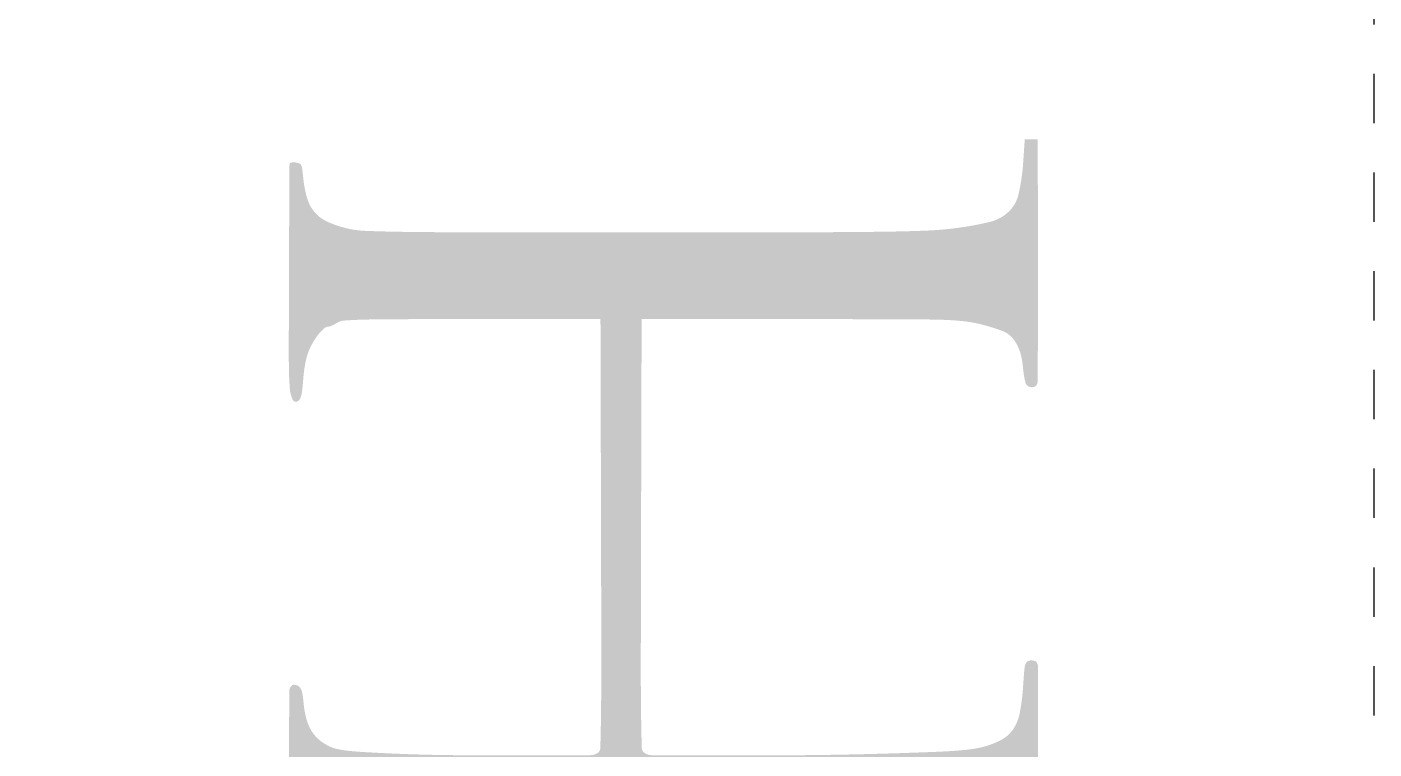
# Model space of a CAD drawing. Header units: inches. Extents: x 1062 to 6528, y -11616 to 5280.
# Drawn here: x 4824 to 4858.42, y -10976.79 to -10958.35 of the extents above; entities that cross this region are included whole.
import ezdxf
from ezdxf.enums import TextEntityAlignment as Align

# ---------------------------------------------------------------- set-up
doc = ezdxf.new("R2010")
doc.units = ezdxf.units.IN
doc.header["$LTSCALE"] = 24
doc.header["$MEASUREMENT"] = 0
doc.linetypes.add('DASH', pattern=[0.1236, 0.0618, -0.0618])
doc.linetypes.add('HIDDEN', pattern=[0.375, 0.25, -0.125])
doc.layers.get('Defpoints').update_dxf_attribs({"color": 3, "linetype": 'HIDDEN'})
doc.layers.add('TB', color=5, linetype='CONTINUOUS')
doc.styles.add('ROMANT', font='times.ttf')

# ---------------------------------------------------------------- blocks, each defined once
blk = doc.blocks.new('CAMDEN LOGO')
at = {"layer": 'TB', "true_color": 0xf59623}
h = blk.add_hatch(color=30, dxfattribs=at)
h.dxf.hatch_style = 1
edge = h.paths.add_edge_path()
edge.add_arc((-4.695248064838779, -7.967182480854916), 0.06985110827156368, 121.7175801026479, 153.2014425088115)
edge.add_arc((-4.552947313805817, -8.039059829001047), 0.2292746226011405, 153.2013168866128, 166.1932949424271)
edge.add_arc((-4.482849379453, -8.056286706658142), 0.3014583168401975, 166.193207237052, 177.7120964040838)
edge.add_arc((-4.436014939536108, -8.058157920980562), 0.3483301229215635, 177.712087766866, 188.0478797917068)
edge.add_arc((-4.587911185552002, -8.079634905933716), 0.1949230486518109, 188.0479078079122, 216.4689897759075)
edge.add_arc((-4.631217473367542, -8.111643626692882), 0.1410714677174855, 216.468986080278, 252.673205946307)
edge.add_arc((-4.463190334864521, -7.573056909696987), 0.7052600629567064, 252.6732280203013, 264.8643423617511)
edge.add_arc((-2.596780313239833, 13.19393009886662), 21.55594915906933, 264.8644007455362, 265.8927384950414)
edge.add_arc((-4.438412817912649, -12.45257931823173), 4.156597497450576, 75.68913812646088, 85.89272812150398, ccw=False)
edge.add_arc((-3.787015611511379, -9.899066293220898), 1.521308691758749, 54.08680407386521, 75.68911395372709, ccw=False)
edge.add_arc((-3.568538733785317, -9.597398426476701), 1.148836346574292, 28.46280076683172, 54.08679836214799, ccw=False)
edge.add_arc((-4.110566770537844, -9.891237814554273), 1.765388030221315, 9.889706382024713, 28.462734304412606, ccw=False)
edge.add_arc((-7.137259655376511, -10.41891819592755), 4.837735081584236, 0.8389103619462048, 9.889685663832495, ccw=False)
edge.add_arc((-1351.611102394013, -30.10696039374764), 1349.455722769528, 0.6691361473571078, 0.8389608067512881, ccw=False)
edge.add_arc((-504.1450514101507, -20.20895016401911), 501.9318716736336, 0.198358305947977, 0.6690997684219724, ccw=False)
edge.add_arc((-322.7955496007617, -19.58057160758446), 320.5812811985482, -0.46040922100212356, 0.1982612467721765, ccw=False)
edge.add_arc((-266.9595563752146, -20.02881749094755), 264.7434887670944, 358.9200145235967, 359.5394949830105, ccw=False)
edge.add_arc((-71.74845493754765, -23.70880119526979), 69.49770416582962, 357.2449076597782, 358.91997724181505, ccw=False)
edge.add_arc((-61.7805128428754, -24.1884876091323), 59.51822679182045, 355.82147331043996, 357.24491135308875, ccw=False)
edge.add_arc((-3.667133986943554, -28.43416969687243), 1.249962544092334, 332.93230669781275, 355.82142257330804, ccw=False)
edge.add_arc((-1.457149587385175, -29.56350515673282), 1.231857277569862, 152.9322535216101, 156.7097659196425)
edge.add_arc((-1.465236648185055, -29.56002468369419), 1.223053060144277, 156.709734438599, 160.507638563282)
edge.add_arc((-1.616251617733724, -29.50657105403016), 1.062856894300017, 160.5075918543405, 164.317868458035)
edge.add_arc((-2.464989910859913, -29.26828724868753), 0.1813037977088467, 164.3178103858067, 178.4149344053774)
edge.add_arc((-2.838090731273041, -29.25796321130244), 0.191939833102428, 325.2357157288925, 358.4150199195424, ccw=False)
edge.add_arc((-3.990054592904016, -28.45839184490526), 1.594200546545168, 318.2521438080158, 325.23571217394374, ccw=False)
edge.add_arc((-4.09114680341554, -28.36817216689005), 1.729696765406716, 310.9739461136429, 318.25218765191937, ccw=False)
edge.add_arc((-3.821321698097563, -28.67885624411016), 1.318199276594803, 302.05156162083085, 310.9739627788405, ccw=False)
edge.add_arc((-3.38218801905623, -29.38021121932658), 0.4907107936986562, 288.19049796503765, 302.05152721614047, ccw=False)
edge.add_arc((-3.780565747378205, -28.16786040058602), 1.76683748102997, 282.8478274964032, 288.19049306236826, ccw=False)
edge.add_arc((-3.901459570649422, -27.63778894647433), 2.31052035088149, 278.026276171949, 282.84780670762325, ccw=False)
edge.add_arc((-4.037936511360385, -26.66992283447755), 3.287961278048171, 274.3250539154793, 278.0262686509817, ccw=False)
edge.add_arc((-3.04601995001849, -39.78532701101969), 9.86489868390712, 94.32503502303837, 96.00170880112088)
edge.add_arc((-4.023000780989605, -30.49264217771523), 0.5209978413666494, 96.00169911500514, 110.2572684249454)
edge.add_arc((-4.151918510529867, -30.14333196760268), 0.1486574005337941, 110.257252766584, 143.2197440219338)
edge.add_arc((-4.074900431626702, -30.20090745191234), 0.2448172719527907, 143.2197472452519, 165.9107581978903)
edge.add_arc((-3.808332730298389, -30.26781244369548), 0.5196528906731732, 165.9106490106251, 172.9885519857173)
edge.add_arc((-3.918782357569398, -30.25422897385627), 0.4083711274892288, 172.9884905956834, 181.4680614494077)
edge.add_arc((-4.015850776107072, -30.25671697271432), 0.311270828748934, 181.4680028776012, 190.6887907904613)
edge.add_arc((-4.269979228841294, -30.30468359046446), 0.05265515461527921, 190.6887498026632, 225.0000665757756)
edge.add_arc((-4.201054208930145, -30.23575862401466), 0.150129814758159, 225.0000089222344, 269.8682980574239)
edge.add_arc((15.17821980822555, 8404.453469539618), 8434.861620551183, 269.868359267711, 269.8926526781335)
edge.add_arc((11.10989837366287, 6231.620379560661), 6262.024721900596, 269.8926286543024, 269.9251726568471)
edge.add_arc((2.932177986640454, -30.10949467004534), 0.2895076852843265, 269.9251305173356, 301.7174777964039)
edge.add_arc((3.044228394536731, -30.29079607831713), 0.07637511022664602, 301.7175029553474, 331.9097574233233)
edge.add_arc((2.909710094394541, -30.21899954543719), 0.2288543389979127, 331.9097824549181, 345.2332102736219)
edge.add_arc((2.84492636394134, -30.20192291048258), 0.2958509299020177, 345.2331726869786, 357.1088854897564)
edge.add_arc((2.810718031158103, -30.20019522792134), 0.3301028629683779, 357.1088713066604, 368.0479465168585)
edge.add_arc((2.965523050832417, -30.17830652089677), 0.1737580209951312, 8.047893821259931, 40.98232522240588)
edge.add_arc((2.972361897775045, -30.17236517911559), 0.1646988063664118, 40.98229221094277, 75.26402924282814)
edge.add_arc((2.762500092154369, -30.97027116819535), 0.9897418021363826, 75.26405212805871, 85.4733603452038)
edge.add_arc((-0.1156597816288922, -67.32518667141184), 37.45840897691971, 85.47342523478018, 86.21666348107351)
edge.add_arc((2.802836604694676, -23.19101070974378), 6.772158608999526, 259.5051242776472, 266.2166661142184, ccw=False)
edge.add_arc((1.81583526077975, -28.51905613561567), 1.353465065988132, 237.3663726086983, 259.5050980654472, ccw=False)
edge.add_arc((1.593078745127059, -28.86691978610841), 0.9403917255301254, 209.4053677378241, 237.3664062521585, ccw=False)
edge.add_arc((2.821846428335448, -28.17439045517571), 2.350876356249354, 195.298939013223, 209.4054240100391, ccw=False)
edge.add_arc((3.370905364055034, -28.02419563254918), 2.920107591898495, 188.2965993463781, 195.2989432368383, ccw=False)
edge.add_arc((6.942619749820551, -27.50335988105562), 6.529596964858093, 184.4597055957453, 188.2965600421191, ccw=False)
edge.add_arc((17.57951126074659, -26.67376273836808), 17.19879058172613, 182.2964511063292, 184.4596463160602, ccw=False)
edge.add_arc((151.3952180317165, -21.30746654967746), 151.1220541075191, 181.8591717958504, 182.2964526544597, ccw=False)
edge.add_arc((125.1084978011741, -22.16058907801246), 124.821493685708, 180.7729189591046, 181.8592388030548, ccw=False)
edge.add_arc((167.4886743402694, -21.58878967521062), 167.205527448901, 179.900442559438, 180.7729384747793, ccw=False)
edge.add_arc((861.9799796876796, -22.79618517801507), 861.6978823434451, 179.733096183363, 179.9003998298225, ccw=False)
edge.add_arc((0.675000890217234, -18.78389556180954), 0.3835582031468157, 143.665039366064, 179.7331279700509, ccw=False)
edge.add_arc((0.508130117883411, -18.66116000824283), 0.1764112244868082, 91.64918475155389, 143.6650266737234, ccw=False)
edge.add_arc((2.309110318404237, -81.21500892100751), 62.75618066704171, 90.81950106564318, 91.64914032903039, ccw=False)
edge.add_arc((2.830539825655251, -117.6730456301086), 99.21794597551872, 89.92725813017069, 90.81946350150889, ccw=False)
edge.add_arc((-0.8349179726365037, -3005.071099204988), 2986.618326139117, 89.85117589514431, 89.92726468754199, ccw=False)
edge.add_line((6.922726707358379, -18.46284819866955), (13.39808558704362, -18.4796624604536))
edge.add_line((13.39808558704226, -18.47966246045362), (13.39718730183085, -23.26296776353846))
edge.add_arc((-1800.03634849711, -22.92379513772218), 1813.433567517243, 359.88981830913144, 359.98928377612117, ccw=False)
edge.add_arc((-29.50865201190754, -26.32862366833226), 42.90259719267674, 358.4162454537529, 359.88987259406434, ccw=False)
edge.add_arc((5.057672589152389, -27.2843364535897), 8.323063023553, 354.07898900379223, 358.41622001795776, ccw=False)
edge.add_arc((9.586247786181048, -27.75399754592476), 3.770198556340067, 346.23848454267153, 354.0789873833568, ccw=False)
edge.add_arc((7.073646950717375, -27.13864361916117), 6.357054449792589, 343.94522051787925, 346.23857942991503, ccw=False)
edge.add_arc((7.479228226273335, -27.25536713719336), 5.935011145478629, 341.5306846867726, 343.9452686757367, ccw=False)
edge.add_arc((8.11122993612571, -27.46645707544778), 5.26868905873078, 339.1862377919622, 341.53069930702094, ccw=False)
edge.add_arc((12.39119178836336, -29.09343860675497), 0.6899182236905319, 328.6946987502506, 339.18624245973416, ccw=False)
edge.add_arc((12.34238449805071, -29.06375700593892), 0.7470422030218691, 309.67980356638884, 328.6946910468994, ccw=False)
edge.add_arc((12.11549053462841, -28.79026593828914), 1.102398692651533, 295.47423642220895, 309.6798078921308, ccw=False)
edge.add_arc((11.96008170142068, -28.46406598798595), 1.463727231539905, 283.2721329333249, 295.4742169382403, ccw=False)
edge.add_arc((11.72492953550955, -27.46714291348152), 2.488008519864546, 275.07068338173406, 283.27216540972574, ccw=False)
edge.add_arc((12.26458395807913, -33.54893822341174), 3.617682357315642, 95.07076504424305, 97.81487255781087)
edge.add_arc((12.13525641836623, -32.60663242238317), 2.66654312714113, 97.81490441367812, 101.2640790890451)
edge.add_arc((12.10720119497728, -32.46574842950875), 2.522892874832527, 101.2641756549533, 104.2917377017456)
edge.add_arc((11.520844051327, -30.16399108103602), 0.1476241340057298, 104.2917269100726, 128.2522307162309)
edge.add_arc((11.55619043662227, -30.20882387388505), 0.2047148186047923, 128.2522814594406, 157.5945600809253)
edge.add_arc((11.56757481311251, -30.21351721145763), 0.2170286906863569, 157.5946158197614, 185.6802813621375)
edge.add_arc((11.53209654620514, -30.21704590320755), 0.1813753726326971, 185.6803375718287, 216.9298365703331)
edge.add_arc((11.49295647000781, -30.24646475176243), 0.1324119759476968, 216.9299183612732, 256.4734377511284)
edge.add_arc((11.55550129258063, -29.98647661877087), 0.399817443595449, 256.473479163626, 269.6317600597678)
edge.add_arc((19.19033172288891, 1157.934571390851), 1188.345399926218, 269.6317621112135, 269.6824115794785)
edge.add_arc((14.05476286970224, 231.3699837013525), 261.7665801667014, 269.6823245682261, 269.9431348439828)
edge.add_arc((14.2786253257118, 456.5944696416805), 486.991177361204, 269.9430959435363, 270.1069618450196)
edge.add_line((15.18775763921712, -30.39585911864233), (18.79964123542231, -30.38911648037532))
edge.add_line((18.79964123542231, -30.38911648037541), (18.79964123542231, -30.19387952922878))
edge.add_line((18.79964123542231, -30.19387952922878), (18.79964123542231, -29.99864257808215))
edge.add_line((18.79964123542231, -29.99864257808204), (18.0837724145531, -29.94997267440135))
edge.add_arc((18.48556301179269, -24.04020155817452), 5.923413739577234, 256.8431229282861, 266.1105881742815, ccw=False)
edge.add_arc((17.37192073451024, -28.80436815952518), 1.030819077520892, 223.05653428512, 256.8430887760126, ccw=False)
edge.add_arc((17.52804225965883, -28.65849631001262), 1.244483597489106, 193.3251491770559, 223.0564637623156, ccw=False)
edge.add_arc((25.85879355009183, -26.68533501988421), 9.805720805971323, 186.8274509972379, 193.3251135375386, ccw=False)
edge.add_arc((26.42495744157623, -26.61754165617853), 10.37592909434917, 182.1342476215261, 186.8274909086949, ccw=False)
edge.add_arc((68.63443472247673, -25.04449536419466), 52.61470804170195, 180.7252807684505, 182.1342808259988, ccw=False)
edge.add_arc((212.8741320962781, -23.21853420099464), 196.8659625688475, 180.0824238161788, 180.7252807763142, ccw=False)
edge.add_arc((3926.301452995323, -17.8800174187908), 3910.297120859018, 180.0092631083221, 180.0823725205009, ccw=False)
edge.add_arc((4897.061259737711, -17.72184984299005), 4881.056940486046, 179.9483147581551, 180.0092774661192, ccw=False)
edge.add_arc((178.6824682477782, -13.46536899007631), 162.6762290967367, 179.2351469812988, 179.9483625422944, ccw=False)
edge.add_arc((58.62250801069968, -11.86254763585484), 42.60557036438608, 177.7228181905301, 179.2351756340361, ccw=False)
edge.add_arc((18.97505090282084, -10.28595675163891), 2.926778876521582, 167.0270398093263, 177.7228070600584, ccw=False)
edge.add_arc((19.23115753728416, -10.34496207398107), 3.189594850641306, 155.8409226224838, 167.0269393220742, ccw=False)
edge.add_arc((17.33497857149723, -9.494414509809559), 1.11139230295567, 131.2836349612262, 155.8408418136862, ccw=False)
edge.add_arc((17.33801061219219, -9.497870177922351), 1.115989575020409, 106.79001327196261, 131.2835543458547, ccw=False)
edge.add_arc((17.94826555431882, -11.52041680347375), 3.228596009481861, 95.6988280508238, 106.78995824036801, ccw=False)
edge.add_arc((16.60931438947682, 1.896955817152644), 10.25541964842314, 275.6988086680101, 277.3026059480933)
edge.add_arc((17.86639220047164, -7.912531990657982), 0.3657130969376572, 277.3026124632042, 295.2163509854248)
edge.add_arc((17.97517673463244, -8.143539788087338), 0.1103727802105883, 295.2163590738604, 336.5408523886287)
edge.add_arc((17.73965106337801, -8.041329907533651), 0.367120129763973, 336.5408490142894, 353.4362653729943)
edge.add_arc((17.49344665750959, -8.013000161663143), 0.6149490707091906, 353.4361881793689, 359.8898826826816)
edge.add_arc((17.76619182260856, -8.013524381158817), 0.3422034018321871, 359.8898872460966, 369.8988214258364)
edge.add_arc((17.89790428803644, -7.9905399558846), 0.2085005321767266, 9.898899390479873, 22.2170755604471)
edge.add_arc((18.06842963710551, -7.920890585597903), 0.02429974646425811, 22.21713511535842, 81.96705280967988)
edge.add_arc((18.0268744432442, -8.215344273442753), 0.3216712454742467, 81.96709749001153, 89.66864606311057)
edge.add_arc((-29.25369402306114, -8183.846417857369), 8176.089458035018, 89.6686559354864, 89.67576061214375)
edge.add_arc((12.02498261216442, -889.6352826008181), 881.7615236160112, 89.67575851910419, 89.74932629747217)
edge.add_arc((8.476289828336121, -1701.15501890101), 1693.289018913325, 89.74938702818507, 89.79453610185733)
edge.add_arc((12.56336315690714, -561.3815655072003), 553.5082376972513, 89.79451578019888, 90.0466171083756)
edge.add_arc((12.12202538276779, -18.96324617584318), 11.08973881905259, 90.04654382974522, 94.23302450003764)
edge.add_arc((11.3730383250404, -8.843858541922287), 0.9426708830354122, 94.23294552385074, 114.6432630889626)
edge.add_arc((11.02589533037917, -8.087142961104263), 0.110128554383482, 114.6431874106952, 211.4251073327748)
edge.add_arc((11.07437276321161, -8.057523169302016), 0.1669387080566144, 211.4250705897661, 242.2641630843703)
edge.add_arc((11.22385753039271, -7.773229296548578), 0.4881375587778898, 242.2641380031203, 256.1210570249538)
edge.add_arc((11.42422867793084, -6.962290373535296), 1.323464161745944, 256.1210440431349, 263.9045465663136)
edge.add_arc((12.27792964639866, 1.031943766067712), 9.36315226653674, 263.9045137133021, 265.7418354084453)
edge.add_arc((11.22567286492631, -13.10072994525498), 4.808640512250918, 82.51821618111342, 85.741922477782, ccw=False)
edge.add_arc((11.40866413444837, -11.70738280593227), 3.403328427567885, 78.34120046477437, 82.51828775529629, ccw=False)
edge.add_arc((11.54549194046467, -11.04427025313461), 2.726246374806467, 73.70135543701491, 78.34122119426672, ccw=False)
edge.add_arc((11.90759284977139, -9.805872176778308), 1.435995676669193, 66.2044625904619, 73.70134665149789, ccw=False)
edge.add_arc((11.60338131526714, -10.49575658556572), 2.189975222287734, 58.754958505334514, 66.20445208607919, ccw=False)
edge.add_arc((11.76778329996614, -10.22477326700718), 1.873021011866709, 50.37876923826832, 58.754889345394474, ccw=False)
edge.add_arc((12.01128965259795, -9.9306463696486), 1.491175525418519, 41.66255017811591, 50.378762991239114, ccw=False)
edge.add_arc((12.99238183063608, -9.05767500439643), 0.1779273134035812, -5.904143279167329e-05, 41.662606669426225, ccw=False)
edge.add_arc((13.31233393794355, -9.057675299513875), 0.1420247939045729, 179.9999549101602, 198.5251689606335)
edge.add_arc((13.96623901025578, -8.83856219178736), 0.8316641181688094, 198.5251740124737, 203.5363808478486)
edge.add_arc((14.09807932509648, -8.781135504428875), 0.9754684749766708, 203.5364518357513, 208.4734383137013)
edge.add_arc((14.13781976569317, -8.759580599142424), 1.020678170388785, 208.4735101088217, 213.2455587736739)
edge.add_arc((12.92649879352939, -9.55362282373423), 0.4277007689905942, 4.248466051007995, 33.24551877931498, ccw=False)
edge.add_arc((1.65990387727561, -10.39057424061556), 11.72533984453096, 1.6111533223627816, 4.248476225223726, ccw=False)
edge.add_arc((-23.88396469537656, -11.10908190697981), 37.27931164782215, 0.13894190481488522, 1.6111940032159282, ccw=False)
edge.add_arc((-955.8036948485569, -13.36837003858059), 969.2017804356614, 2.0549633688915492e-05, 0.13890550217217879, ccw=False)
edge.add_line((13.39808558704226, -13.36802242586336), (13.39808558704226, -17.24316176986204))
edge.add_line((13.39808558704226, -17.24316176986198), (6.922726707357015, -17.25997603164603))
edge.add_arc((-0.8349179726583316, 2969.348274974675), 2986.618326139116, 270.0727353124584, 270.1488241048562, ccw=False)
edge.add_arc((2.830539825655251, 81.95022139979301), 99.21794597551872, 269.18053649849105, 270.07274186982926, ccw=False)
edge.add_arc((2.309110318404237, 45.49218469069186), 62.75618066704173, 268.3508596709696, 269.18049893435676, ccw=False)
edge.add_arc((0.508130117883411, -17.06166422206908), 0.1764112244868067, 216.3349733262766, 268.35081524844605, ccw=False)
edge.add_arc((0.67024231463256, -16.94242851267583), 0.3776511776010095, 180.3328416026451, 216.3349789001818, ccw=False)
edge.add_arc((641.2238115774853, -13.22039991983783), 640.9420340402651, 180.1314696601737, 180.3329215690583, ccw=False)
edge.add_arc((127.0066822153995, -14.40017965610204), 126.7235512826739, 179.1513199684598, 180.1315301874921, ccw=False)
edge.add_arc((52.76855449991399, -13.30045684873429), 52.4772786694738, 177.2574023826723, 179.1513285566358, ccw=False)
edge.add_arc((58.55183260945705, -13.57757015666326), 58.267192094835, 176.5376995932103, 177.2573322188042, ccw=False)
edge.add_arc((8.375269178754934, -10.54178478540493), 7.998876919812075, 173.4243865050235, 176.5376476534317, ccw=False)
edge.add_arc((3.618514961352048, -9.993460802738099), 3.210623597907748, 168.2029003974332, 173.4243924849197, ccw=False)
edge.add_arc((1.497498004479894, -9.550468985805736), 1.043839187493415, 156.1379595995785, 168.2029188050189, ccw=False)
edge.add_arc((1.866744510140052, -9.713805039697235), 1.447598581739888, 140.6554434065695, 156.1379193571809, ccw=False)
edge.add_arc((1.596624841179619, -9.492361872227008), 1.098311147131293, 121.6124040997646, 140.6555148202024, ccw=False)
edge.add_arc((1.728030959292482, -9.705854382293154), 1.349003428088209, 104.73639633724909, 121.61243768863599, ccw=False)
edge.add_arc((2.132620734712873, -11.24408553434992), 2.939553007171122, 95.30987255870849, 104.73635527420211, ccw=False)
edge.add_arc((1.402140488087753, -3.384458032676918), 4.953947221227303, 275.3098574684686, 277.9797200113431)
edge.add_arc((1.97736539178095, -7.487936011624555), 0.8103479146429118, 277.9797386045283, 288.1613705086275)
edge.add_arc((2.126574143465405, -7.942791987693084), 0.3316442374638153, 288.1614590719345, 305.4826081467568)
edge.add_arc((2.209235765830272, -8.05875381780018), 0.1892360570342597, 305.4826204533105, 331.84508976588)
edge.add_arc((2.005653877893565, -7.949799601681235), 0.4201399467924523, 331.8449993292011, 341.1840807511729)
edge.add_arc((2.260462196474691, -8.036622259015274), 0.150945866166086, 341.184016457689, 361.2291257672435)
edge.add_arc((2.302950463830712, -8.035710675735658), 0.1084478209518922, 1.22914016746549, 25.70228926388273)
edge.add_arc((2.266496091355293, -8.053256770605259), 0.1489050417892767, 25.70228796742591, 45.00006438213035)
edge.add_arc((2.228511226480805, -8.09124160249317), 0.2026237295329122, 45.00004071749213, 89.62726148262854)
edge.add_arc((-23.90965025839614, -4026.834314388246), 4019.030697751768, 89.6273498427343, 89.6757074799257)
edge.add_arc((-18.18055058768641, -3014.64127969529), 3006.821449590125, 89.67570850967311, 89.73987978105077)
edge.add_arc((-4.531496848902862, -8.232138280122143), 0.3813250819613719, 89.7398708107817, 121.7174332482456)
at = {"layer": 'Defpoints', "linetype": 'DASH'}
blk.add_lwpolyline([(-132, 40.5), (-132, -40.5), (132, -40.5), (132, 40.5)], close=True, dxfattribs=at)
blk = doc.blocks.new('TB CAMDEN 11X17')
at = {"layer": 'TB', "linetype": 'DASH', "xscale": 0.85, "yscale": 0.85, "zscale": 0.85, "rotation": 90}
blk.add_blockref('CAMDEN LOGO', (-72.00000000000045, 638.8000000000002), dxfattribs=at)
at = {"layer": 'TB', "color": 6, "style": 'ROMANT'}
for tag, p in [('S.NAME.3', (-51, 440.4250000000006)), ('S.NAME.1', (-87, 440.4250000000006)), ('S.NAME.2', (-69, 440.4250000000006))]:
    blk.add_attdef(tag, text='', height=12, rotation=90, dxfattribs=at).set_placement(p, align=Align.MIDDLE_CENTER)
for tag, p in [('SCALE', (-72, 113.5)), ('S.NUMBER', (-72, 37.5))]:
    blk.add_attdef(tag, text='', height=8, dxfattribs=at).set_placement(p, align=Align.MIDDLE_CENTER)

msp = doc.modelspace()

# ---------------------------------------------------------------- block references
at = {"layer": 'TB'}
msp.add_blockref('TB CAMDEN 11X17', (4895.999999999996, -11616), dxfattribs=at)

doc.saveas('drawing.dxf')
